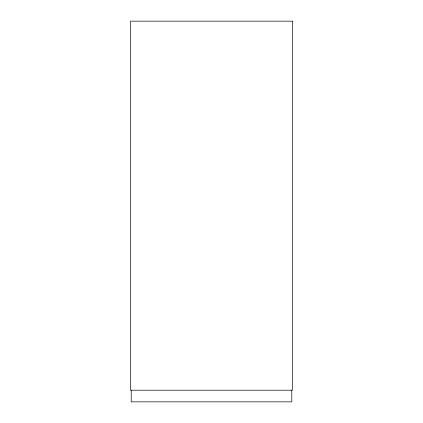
<?xml version="1.0" encoding="UTF-8"?>
<svg xmlns="http://www.w3.org/2000/svg" width="423" height="423" viewBox="0 0 423 423"><rect width="100%" height="100%" fill="white"/><g stroke="black" fill="none" stroke-linecap="round" stroke-linejoin="round"><path stroke-width="0.63" d="M291.785 390.196L291.785 401.85L131.215 401.85L131.215 390.196M292.43 21.15L130.57 21.15L130.57 390.196L292.43 390.196L292.43 21.15"/></g></svg>
